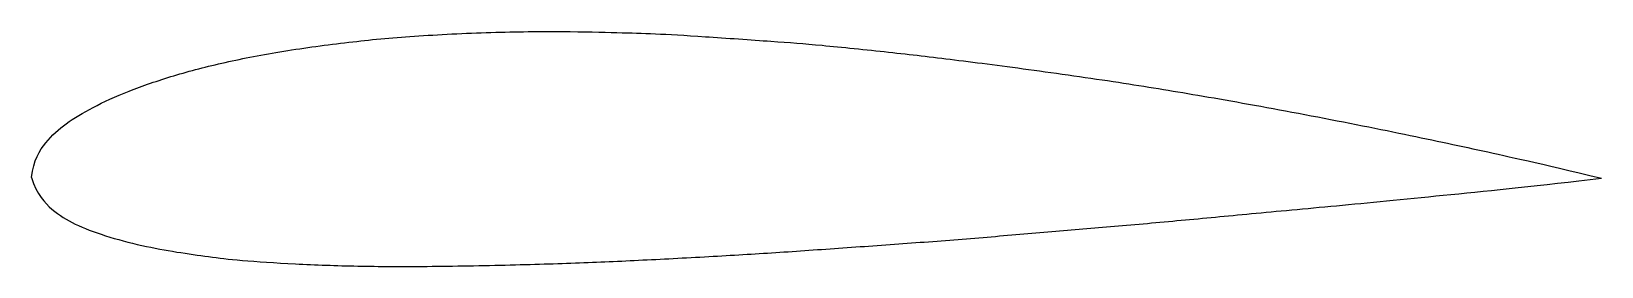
# Model space of a CAD drawing. Header units: millimetres. Extents: x 389 to 690, y 595 to 640.
import ezdxf

# ---------------------------------------------------------------- set-up
doc = ezdxf.new("R2010")
doc.units = ezdxf.units.MM
doc.layers.add('View102', color=7, linetype='CONTINUOUS')

msp = doc.modelspace()

# ---------------------------------------------------------------- linework, layer by layer
at = {"layer": 'View102'}
for points in [[(388.74, 612.28), (389.17, 615.7), (390.29, 617.5), (391.49, 618.96), (392.68, 620.43), (393.95, 621.55), (395.43, 622.62), (396.91, 623.7), (398.6, 624.72), (400.59, 625.76), (402.58, 626.8), (404.87, 627.84), (407.47, 628.87), (410.06, 629.9), (412.98, 630.9), (416.08, 631.83), (419.17, 632.76), (422.46, 633.61), (425.95, 634.4), (429.44, 635.18), (433.15, 635.9), (437.16, 636.55), (441.18, 637.2), (445.49, 637.78), (449.62, 638.26), (453.74, 638.74), (457.67, 639.11), (462.23, 639.43), (466.8, 639.74), (472, 639.99), (476.91, 640.15), (481.83, 640.3), (486.46, 640.34), (490.58, 640.31), (494.69, 640.29), (498.29, 640.18), (501.1, 640.11), (503.9, 640.04), (505.93, 640), (508.47, 639.89), (511.02, 639.77), (514.08, 639.59), (518.06, 639.33), (522.03, 639.07), (526.91, 638.73), (530.62, 638.46), (534.33, 638.2), (536.87, 638), (540.51, 637.67), (544.16, 637.33), (548.91, 636.84), (553.22, 636.37), (557.53, 635.9), (561.39, 635.45), (565.88, 634.89), (570.37, 634.33), (575.49, 633.68), (581.15, 632.9), (586.8, 632.13), (592.99, 631.24), (598.33, 630.42), (603.68, 629.6), (608.2, 628.85), (613.6, 627.92), (619.01, 626.99), (625.31, 625.86), (631.86, 624.63), (638.41, 623.39), (645.2, 622.05), (651.13, 620.83), (657.06, 619.62), (662.13, 618.53), (667.27, 617.41), (672.42, 616.29), (677.64, 615.13), (690.04, 612.16)], [(388.74, 612.28), (389.81, 609), (391.27, 607.44), (392.69, 606.23), (394.11, 605.03), (395.5, 604.17), (397.16, 603.37), (398.82, 602.58), (400.75, 601.83), (402.94, 601.13), (405.13, 600.44), (407.59, 599.79), (409.93, 599.27), (412.27, 598.75), (414.49, 598.35), (416.63, 598), (418.77, 597.66), (420.82, 597.37), (422.75, 597.11), (424.69, 596.86), (426.5, 596.63), (429.22, 596.39), (431.93, 596.16), (435.55, 595.93), (439.39, 595.73), (443.22, 595.54), (447.28, 595.39), (451.4, 595.3), (455.51, 595.22), (459.69, 595.2), (464.67, 595.25), (469.66, 595.29), (475.45, 595.4), (480.64, 595.53), (485.82, 595.66), (490.4, 595.8), (494.76, 595.96), (499.12, 596.13), (503.27, 596.33), (507.7, 596.55), (512.12, 596.77), (516.82, 597.02), (521.22, 597.28), (525.61, 597.53), (529.7, 597.78), (533.93, 598.06), (538.16, 598.35), (542.53, 598.66), (546.93, 598.97), (551.32, 599.28), (555.73, 599.59), (560.08, 599.92), (564.44, 600.24), (568.72, 600.58), (572.93, 600.94), (577.14, 601.3), (581.27, 601.67), (585.29, 602.01), (589.31, 602.35), (593.22, 602.67), (597.35, 603.02), (601.48, 603.37), (605.84, 603.76), (610.18, 604.17), (614.53, 604.57), (618.87, 605), (623.79, 605.46), (628.71, 605.92), (634.21, 606.42), (640.34, 607), (646.48, 607.59), (653.24, 608.26), (661.14, 609.04), (669.03, 609.83), (678.06, 610.74), (690.04, 612.16)]]:
    msp.add_open_spline(points, degree=3, knots=[0, 0, 0, 0, 0.04, 0.04, 0.04, 0.08, 0.08, 0.08, 0.12, 0.12, 0.12, 0.16, 0.16, 0.16, 0.2, 0.2, 0.2, 0.24, 0.24, 0.24, 0.28, 0.28, 0.28, 0.32, 0.32, 0.32, 0.36, 0.36, 0.36, 0.4, 0.4, 0.4, 0.44, 0.44, 0.44, 0.48, 0.48, 0.48, 0.52, 0.52, 0.52, 0.56, 0.56, 0.56, 0.6, 0.6, 0.6, 0.64, 0.64, 0.64, 0.68, 0.68, 0.68, 0.72, 0.72, 0.72, 0.76, 0.76, 0.76, 0.8, 0.8, 0.8, 0.84, 0.84, 0.84, 0.88, 0.88, 0.88, 0.92, 0.92, 0.92, 0.96, 0.96, 0.96, 1, 1, 1, 1], dxfattribs=at)

doc.saveas('drawing.dxf')
